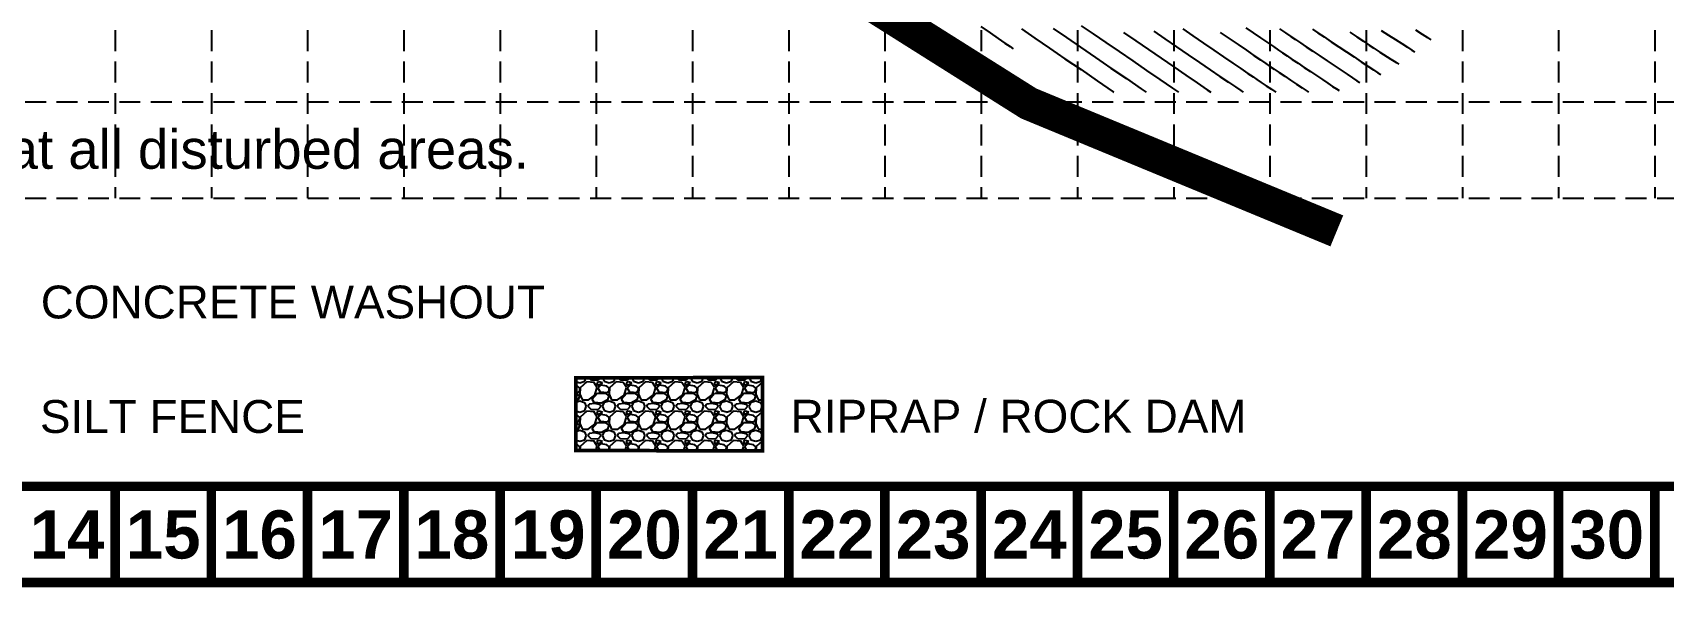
# Model space of a CAD drawing. Header units: feet. Extents: x 2414608 to 4831854, y 6980761 to 13962729.
# Drawn here: x 2415098 to 2415682, y 6980761 to 6980959 of the extents above; entities that cross this region are included whole.
import ezdxf
from ezdxf.enums import TextEntityAlignment as Align

# ---------------------------------------------------------------- set-up
doc = ezdxf.new("R2010")
doc.units = ezdxf.units.FT
doc.header["$LTSCALE"] = 40
doc.header["$MEASUREMENT"] = 0
doc.linetypes.add('ACAD_ISO02W100', pattern=[15, 12, -3])
doc.linetypes.add('HIDDEN', pattern=[0.375, 0.25, -0.125])
for name, color, linetype in [('BASE', 7, 'CONTINUOUS'), ('E-CNTR-1', 11, 'CONTINUOUS'), ('E-CNTR-5', 13, 'CONTINUOUS'), ('GRID', 254, 'HIDDEN'), ('LEGEND', 7, 'CONTINUOUS'), ('WATER', 5, 'CONTINUOUS')]:
    doc.layers.add(name, color=color, linetype=linetype)
doc.styles.add("L200'", font='ARIAL.TTF', dxfattribs={"height": 0.001969})
doc.styles.get("Standard").update_dxf_attribs({"font": 'ARIALBD.TTF', "width": 2})

msp = doc.modelspace()

# ---------------------------------------------------------------- hatches: boundary and pattern name
at = {"layer": 'LEGEND', "linetype": 'ACAD_ISO02W100'}
h = msp.add_hatch(dxfattribs=at)
h.set_pattern_fill('GRAVEL', color=240, scale=10.512909, style=0)
h.set_pattern_definition([(228.0128, (2414544.4169, 6980278.75106), (-84.1032534, -94.61619505), [1.41436, -140.02236]), (184.9697, (2414543.47076, 6980277.69977), (126.15491902, 10.5128176), [2.42709, -240.28226]), (132.5104, (2414541.0528, 6980277.4895), (105.1289924, -115.6420901), [1.71138, -169.42638]), (267.2737, (2414536.95275, 6980274.8613), (10.51286713, 210.25818298), [2.21021, -218.81104]), (292.8337, (2414536.8476, 6980272.65357), (-52.56464912, 126.1548702), [2.16729, -214.56188]), (357.2737, (2414537.68866, 6980270.6561), (-210.25818305, 10.51286713), [2.21021, -218.81104]), (37.6942, (2414539.89637, 6980270.551), (-136.66789419, -105.12898907), [2.92289, -289.36623]), (72.2553, (2414542.2092, 6980272.3382), (73.59047613, 231.28395824), [2.75951, -273.19183]), (121.4296, (2414543.05024, 6980274.9664), (-84.10335854, 136.66776474), [2.2177, -219.55236]), (175.2364, (2414541.8938, 6980276.8587), (115.6420089, -10.51282), [2.53184, -124.06035]), (222.3974, (2414539.37072, 6980277.069), (-126.15498525, -115.64191569), [3.274224, -324.148465]), (138.8141, (2414547.3605, 6980274.7562), (-73.590394, 63.0774257), [1.11753, -110.63621]), (171.4692, (2414546.5195, 6980275.49205), (136.66779893, -21.02590115), [2.1261, -210.48432]), (225, (2414544.417, 6980275.8074), (-1e-15, -10.51291), [1.48675, -13.38075]), (203.1986, (2414543.681, 6980277.069), (52.5645422, 21.025832), [0.80064, -79.26329]), (291.8014, (2414542.9451, 6980276.7536), (-10.512908, 31.53873), [1.13227, -55.48148]), (30.9638, (2414543.3656, 6980275.7023), (31.5387062, 21.025844), [1.83901, -59.46126]), (161.5651, (2414544.9426, 6980276.6485), (21.025823, -10.512892), [1.32979, -31.91495]), (16.3895, (2414536.8476, 6980276.7536), (105.1291131, 31.53865034), [1.86289, -184.42633]), (70.3462, (2414538.6348, 6980277.27925), (-42.05158603, -115.6420214), [1.56286, -154.72277]), (293.1986, (2414544.9426, 6980278.751), (-21.025832, 52.5645421), [1.60127, -78.46265]), (343.6105, (2414545.57334, 6980277.27925), (-105.1291131, 31.53865034), [1.86289, -184.42633]), (339.444, (2414536.8476, 6980270.2356), (-52.5645644, 21.0257759), [1.79645, -88.02589]), (294.7751, (2414538.5297, 6980269.6048), (-52.5644629, 115.6420349), [1.50522, -149.01673]), (66.8014, (2414545.0477, 6980268.2381), (21.025832, 52.5645421), [1.60127, -78.46265]), (17.354, (2414545.67847, 6980269.70995), (-136.6678382, -42.05157818), [1.76229, -174.46618]), (69.444, (2414539.8964, 6980268.2381), (-21.0257759, -52.5645644), [0.89822, -88.92411]), (101.3099, (2414544.417, 6980268.2381), (-10.512884, 42.051644), [0.53605, -53.06947]), (165.9638, (2414544.3118, 6980268.7638), (31.538733, -10.5128886), [2.16729, -41.17854]), (186.009, (2414542.2092, 6980269.28944), (105.12908736, 10.51290182), [2.00849, -198.84035]), (303.6901, (2414543.3656, 6980274.7562), (-10.512923, 21.025813), [1.51619, -36.38864]), (353.1572, (2414544.20666, 6980273.4946), (178.71944628, -21.02590207), [2.64709, -262.0612]), (60.9454, (2414546.8349, 6980273.1792), (-42.0516363, -73.590367), [1.08237, -107.15465]), (90, (2414547.361, 6980274.125), (-10.51291, 10.51291), [0.63077, -9.88213]), (120.2564, (2414541.99895, 6980269.6048), (42.05158223, -73.5903888), [1.4605, -144.5895]), (48.0128, (2414541.26304, 6980270.8664), (84.1032534, 94.61619505), [2.82873, -138.608]), (0, (2414543.155, 6980272.969), (10.51291, 10.51291), [2.73336, -7.77955]), (325.3048, (2414545.8887, 6980272.96896), (-105.1290296, 73.59045347), [1.66224, -164.561445]), (254.0546, (2414547.2554, 6980272.0228), (-10.5129078, -42.0516373), [1.5307, -75.00443]), (207.646, (2414546.8349, 6980270.551), (-199.74522687, -105.12917103), [2.49224, -246.73244]), (175.4261, (2414544.62718, 6980269.39457), (-136.66782284, 10.51285434), [2.63663, -261.025795])])
h.paths.add_polyline_path([(2415292.44, 6980809.68), (2415359.35, 6980809.56), (2415359.35, 6980835.84), (2415292.44, 6980835.74)])

# ---------------------------------------------------------------- linework, layer by layer
at = {"layer": 'BASE', "const_width": 3.45}
for points in [[(2414609.76, 6980762.34), (2416817.76, 6980762.34), (2416817.76, 6982142.34), (2414609.76, 6982142.34)], [(2414644.26, 6980796.84), (2416783.26, 6980796.84), (2416783.26, 6982107.84), (2414644.26, 6982107.84)]]:
    msp.add_lwpolyline(points, close=True, dxfattribs=at)
for points in [[(2415127.26, 6980762.34), (2415127.26, 6980796.84)], [(2415161.76, 6980762.34), (2415161.76, 6980796.84)], [(2415196.26, 6980762.34), (2415196.26, 6980796.84)], [(2415230.76, 6980762.34), (2415230.76, 6980796.84)], [(2415265.26, 6980762.34), (2415265.26, 6980796.84)], [(2415299.76, 6980762.34), (2415299.76, 6980796.84)], [(2415334.26, 6980762.34), (2415334.26, 6980796.84)], [(2415368.76, 6980762.34), (2415368.76, 6980796.84)], [(2415403.26, 6980762.34), (2415403.26, 6980796.84)], [(2415437.76, 6980762.34), (2415437.76, 6980796.84)], [(2415472.26, 6980762.34), (2415472.26, 6980796.84)], [(2415506.76, 6980762.34), (2415506.76, 6980796.84)], [(2415541.26, 6980762.34), (2415541.26, 6980796.84)], [(2415575.76, 6980762.34), (2415575.76, 6980796.84)], [(2415610.26, 6980762.34), (2415610.26, 6980796.84)], [(2415644.76, 6980762.34), (2415644.76, 6980796.84)], [(2415679.26, 6980762.34), (2415679.26, 6980796.84)]]:
    msp.add_lwpolyline(points, dxfattribs=at)
at = {"layer": 'E-CNTR-1', "color": 43, "flags": 128}
for points, elevation in [([(2415452.23, 6980960.81), (2415457.01, 6980957.54), (2415462.24, 6980953.95), (2415467.8, 6980950.15), (2415473.54, 6980946.22), (2415479.34, 6980942.24), (2415485.09, 6980938.31), (2415485.33, 6980938.14)], 865.92), ([(2415463.56, 6980960.97), (2415468.28, 6980957.73), (2415473.39, 6980954.23), (2415478.77, 6980950.55), (2415484.28, 6980946.78), (2415489.79, 6980943.01), (2415495.16, 6980939.34), (2415496.9, 6980938.14)], 867.84), ([(2415473.62, 6980961.99), (2415477.85, 6980959.09), (2415482.42, 6980955.97), (2415487.22, 6980952.68), (2415492.12, 6980949.33), (2415497.03, 6980945.97), (2415501.82, 6980942.69), (2415506.38, 6980939.58), (2415508.47, 6980938.14)], 869.76), ([(2415488.81, 6980959.5), (2415493.16, 6980956.52), (2415497.68, 6980953.43), (2415502.25, 6980950.31), (2415506.76, 6980947.23), (2415511.1, 6980944.26), (2415515.15, 6980941.49), (2415518.81, 6980938.99), (2415520.05, 6980938.14)], 871.68), ([(2415509.99, 6980960.84), (2415513.68, 6980958.31), (2415517.43, 6980955.75), (2415521.12, 6980953.23), (2415524.66, 6980950.82), (2415527.94, 6980948.58), (2415530.87, 6980946.59), (2415533.34, 6980944.9), (2415535.26, 6980943.6), (2415536.52, 6980942.75), (2415538.13, 6980941.66), (2415539.91, 6980940.46), (2415541.8, 6980939.2), (2415543.38, 6980938.14)], 875.52), ([(2415523.38, 6980959.6), (2415526.65, 6980957.36), (2415529.83, 6980955.2), (2415532.83, 6980953.16), (2415535.55, 6980951.3), (2415537.91, 6980949.7), (2415539.81, 6980948.41), (2415541.17, 6980947.5), (2415542.78, 6980946.41), (2415544.62, 6980945.17), (2415546.62, 6980943.83), (2415548.7, 6980942.44), (2415550.79, 6980941.04), (2415552.79, 6980939.7), (2415554.66, 6980938.46), (2415555.13, 6980938.14)], 877.44), ([(2415532.58, 6980961.22), (2415535.31, 6980959.37), (2415537.92, 6980957.59), (2415540.35, 6980955.95), (2415542.52, 6980954.47), (2415544.37, 6980953.22), (2415545.81, 6980952.25), (2415547.41, 6980951.16), (2415549.29, 6980949.9), (2415551.36, 6980948.51), (2415553.55, 6980947.04), (2415555.8, 6980945.54), (2415558.01, 6980944.07), (2415560.12, 6980942.66), (2415562.06, 6980941.36), (2415563.74, 6980940.24), (2415565.09, 6980939.34), (2415566.04, 6980938.7)], 879.36), ([(2415544.72, 6980960.87), (2415546.84, 6980959.44), (2415548.77, 6980958.13), (2415550.45, 6980956.99), (2415552.2, 6980955.82), (2415554.29, 6980954.41), (2415556.65, 6980952.83), (2415559.16, 6980951.15), (2415561.75, 6980949.42), (2415564.31, 6980947.71), (2415566.75, 6980946.08), (2415568.99, 6980944.58), (2415570.92, 6980943.29), (2415572.46, 6980942.27), (2415573.51, 6980941.57)], 881.28), ([(2415569.95, 6980959.64), (2415572.47, 6980957.95), (2415574.83, 6980956.38), (2415576.89, 6980955), (2415578.52, 6980953.92), (2415579.58, 6980953.22), (2415580.72, 6980952.48), (2415581.99, 6980951.66), (2415583.31, 6980950.81), (2415584.6, 6980949.99), (2415585.78, 6980949.24), (2415586.76, 6980948.62), (2415587.45, 6980948.18)], 885.12), ([(2415581.2, 6980960.25), (2415583.74, 6980958.63), (2415586.23, 6980957.03), (2415588.55, 6980955.55), (2415590.57, 6980954.27), (2415592.17, 6980953.24), (2415593.23, 6980952.57)], 887.04), ([(2415593.42, 6980960.53), (2415595.9, 6980958.94), (2415597.81, 6980957.72), (2415599.01, 6980956.95)], 888.96)]:
    msp.add_lwpolyline(points, dxfattribs=dict(at, elevation=elevation))
at = {"layer": 'E-CNTR-5', "color": 7, "flags": 128}
for points, elevation in [([(2415437.63, 6980961.71), (2415440.93, 6980959.43), (2415443.83, 6980957.42), (2415446.25, 6980955.75), (2415448.09, 6980954.48), (2415449.25, 6980953.68)], 864), ([(2415499.59, 6980960.04), (2415503.65, 6980957.26), (2415507.81, 6980954.42), (2415511.97, 6980951.57), (2415516.01, 6980948.81), (2415519.84, 6980946.2), (2415523.34, 6980943.81), (2415526.4, 6980941.73), (2415528.91, 6980940.01), (2415530.78, 6980938.74), (2415531.66, 6980938.14)], 873.6), ([(2415556.56, 6980960.76), (2415558.48, 6980959.47), (2415560.75, 6980957.95), (2415563.28, 6980956.25), (2415565.97, 6980954.45), (2415568.72, 6980952.62), (2415571.43, 6980950.8), (2415574, 6980949.08), (2415576.34, 6980947.52), (2415578.35, 6980946.18), (2415579.93, 6980945.13), (2415580.98, 6980944.43)], 883.2)]:
    msp.add_lwpolyline(points, dxfattribs=dict(at, elevation=elevation))
at = {"layer": 'GRID', "color": 8, "linetype": 'HIDDEN', "ltscale": 0.75}
for p, q in [((2415127.26, 6982107.84), (2415127.26, 6980900.19)), ((2415161.76, 6982107.84), (2415161.76, 6980900.19)), ((2415196.26, 6982107.84), (2415196.26, 6980900.19)), ((2415230.76, 6982107.84), (2415230.76, 6980900.19)), ((2415265.26, 6982107.84), (2415265.26, 6980900.19)), ((2415299.76, 6982107.84), (2415299.76, 6980900.19)), ((2415334.26, 6982107.84), (2415334.26, 6980900.19)), ((2415368.76, 6982107.84), (2415368.76, 6980900.19)), ((2415403.26, 6982107.84), (2415403.26, 6980900.19)), ((2415437.76, 6982107.84), (2415437.76, 6980900.19)), ((2415472.26, 6982107.84), (2415472.26, 6980900.19)), ((2415506.76, 6982107.84), (2415506.76, 6980900.19)), ((2415541.26, 6982107.84), (2415541.26, 6980900.19)), ((2415575.76, 6982107.84), (2415575.76, 6980900.19)), ((2415610.26, 6982107.84), (2415610.26, 6980900.19)), ((2415644.76, 6982107.84), (2415644.76, 6980900.19)), ((2415679.26, 6982107.84), (2415679.26, 6980900.19)), ((2414645.04, 6980934.69), (2416784.04, 6980934.69)), ((2414645.04, 6980900.19), (2416784.04, 6980900.19))]:
    msp.add_line(p, q, dxfattribs=at)
at = {"layer": 'LEGEND', "color": 240, "const_width": 1.31}
msp.add_lwpolyline([(2415292.44, 6980809.68), (2415359.35, 6980809.56), (2415359.35, 6980835.84), (2415292.44, 6980835.74)], close=True, dxfattribs=at)
at = {"layer": 'WATER', "color": 160, "const_width": 12}
msp.add_lwpolyline([(2414846.71, 6981290.81), (2415084.88, 6981161.32), (2415239.22, 6981069.93), (2415454.74, 6980934.12), (2415565.25, 6980888.42)], dxfattribs=at)

# ---------------------------------------------------------------- texts
at = {"layer": 'BASE', "color": 7, "style": "L200'"}
msp.add_text('Stabilization practices are expected to be used at all disturbed areas.', height=13.9913, dxfattribs=at).set_placement((2414679.17, 6980910.68))
at = {"layer": 'BASE'}
for s, p in [('14', (2415110.01, 6980779.59)), ('15', (2415144.51, 6980779.59)), ('16', (2415179.01, 6980779.59)), ('17', (2415213.51, 6980779.59)), ('18', (2415248.01, 6980779.59)), ('19', (2415282.51, 6980779.59)), ('20', (2415317.01, 6980779.59)), ('21', (2415351.51, 6980779.59)), ('22', (2415386.01, 6980779.59)), ('23', (2415420.51, 6980779.59)), ('24', (2415455.01, 6980779.59)), ('25', (2415489.51, 6980779.59)), ('26', (2415524.01, 6980779.59)), ('27', (2415558.51, 6980779.59)), ('28', (2415593.01, 6980779.59)), ('29', (2415627.51, 6980779.59)), ('30', (2415662.01, 6980779.59))]:
    msp.add_text(s, height=17.25, dxfattribs=at).set_placement(p, align=Align.MIDDLE_CENTER)
at = {"layer": 'LEGEND', "style": "L200'"}
for s, height, p in [('CONCRETE WASHOUT', 11.7642, (2415100.61, 6980857.04)), ('SILT FENCE', 11.764, (2415100.31, 6980816)), ('RIPRAP / ROCK DAM', 11.7642, (2415369.45, 6980816.11))]:
    msp.add_text(s, height=height, dxfattribs=at).set_placement(p)

doc.saveas('drawing.dxf')
